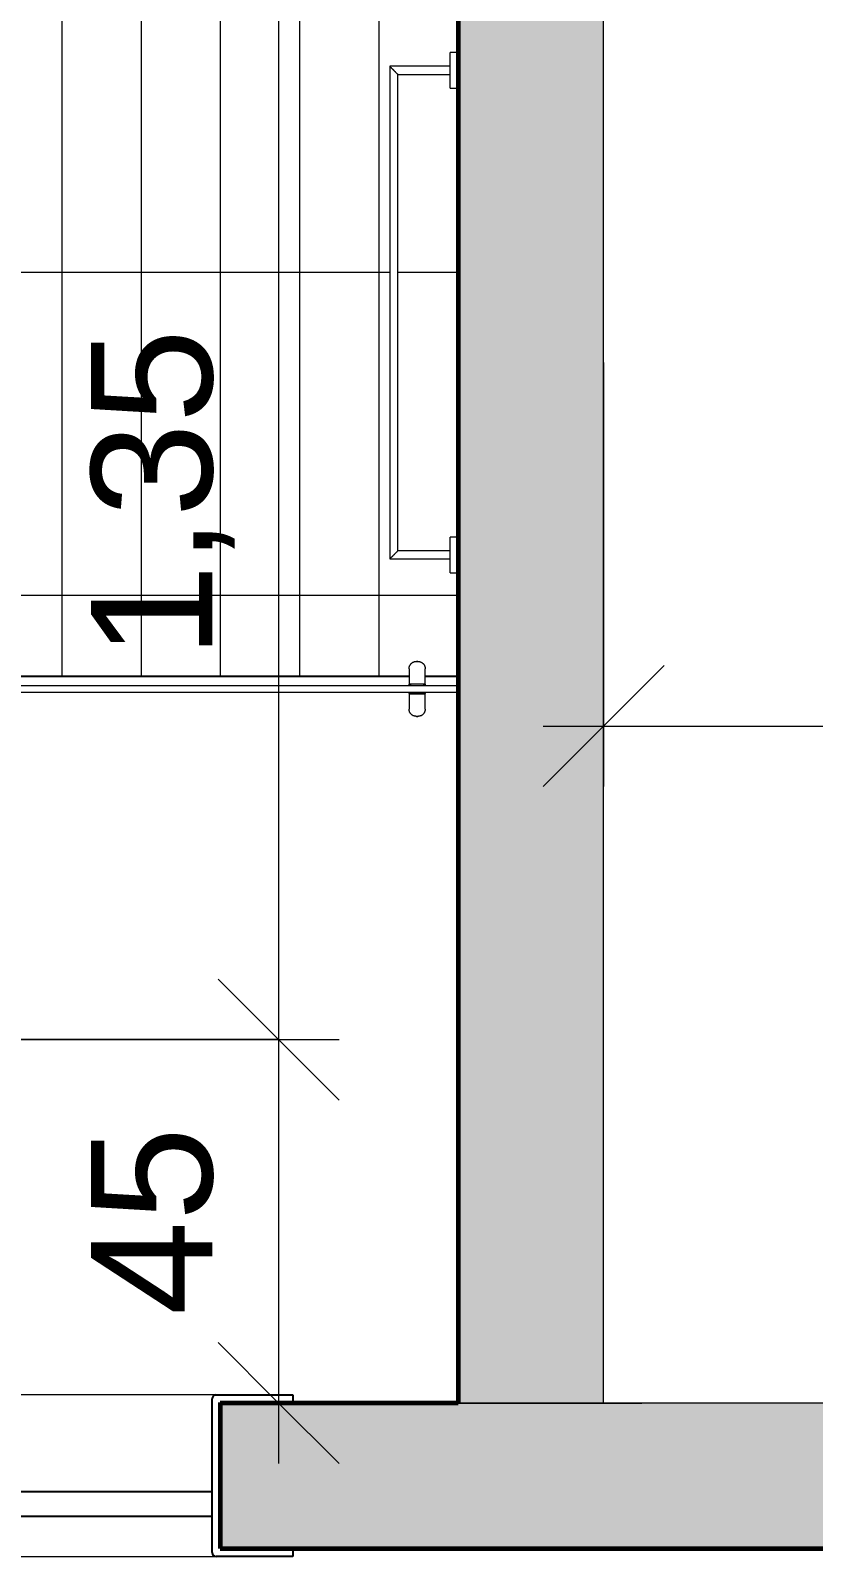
# Model space of a CAD drawing. Header units: millimetres. Extents: x -11245 to 8231, y -22520 to -3800.
# Drawn here: x 3265 to 4235, y -16520 to -14630 of the extents above; entities that cross this region are included whole.
import ezdxf

# ---------------------------------------------------------------- set-up
doc = ezdxf.new("R2010")
doc.units = ezdxf.units.MM
for name, color, linetype, lineweight in [('A-ANNO-DIMS', 211, 'Continuous', 9), ('A-ANNO-DIMS-75', 211, 'Continuous', 9), ('A-FLOR', 192, 'Continuous', 25), ('A-FLOR-PATT', 8, 'Continuous', 25), ('A-GENM', 13, 'Continuous', 9), ('A-GLAZ', 151, 'Continuous', 9), ('A-WALL', 113, 'Continuous', 25), ('A-WALL-PATT', 111, 'Continuous', 25), ('I-FURN', 30, 'Continuous', 9)]:
    doc.layers.add(name, color=color, linetype=linetype, lineweight=lineweight)
doc.styles.add('@Arial Unicode MS', font='ARIALUNI.TTF', dxfattribs={"height": 150})
doc.dimstyles.new('CRT_-__Metros_-_Linha_de_chamada_3_5_mm', dxfattribs={"dimscale": 304.8, "dimtxt": 150.876728, "dimasz": 0.492126, "dimexe": 0.246063, "dimexo": 0.0625, "dimgap": 0.123031, "dimtad": 1, "dimlfac": 0.001, "dimrnd": 0.01, "dimzin": 0, "dimdsep": 46, "dimtxsty": '@Arial Unicode MS', "dimblk1": 'OBLIQUE', "dimblk2": 'OBLIQUE', "dimsah": 1, "dimcen": 0.09, "dimdle": 0.246063, "dimazin": 0, "dimtfac": 1, "dimtdec": 4, "dimtix": 1, "dimtmove": 0, "dimatfit": 3, "dimfxl": 1.476378, "dimfxlon": 1, "dimtvp": 1, "dimtolj": 1, "dimtzin": 0, "dimarcsym": 2})
doc.dimstyles.new('CRT_-__Metros_-_Linha_de_chamada_3_5_mm_1', dxfattribs={"dimscale": 304.8, "dimtxt": 150.876728, "dimasz": 0.492126, "dimexe": 0.246063, "dimexo": 0.0625, "dimgap": 0.123031, "dimtad": 1, "dimdec": 0, "dimlfac": 0.1, "dimdsep": 46, "dimtxsty": '@Arial Unicode MS', "dimblk1": 'OBLIQUE', "dimblk2": 'OBLIQUE', "dimsah": 1, "dimcen": 0.09, "dimdle": 0.246063, "dimazin": 0, "dimtfac": 1, "dimtdec": 4, "dimtix": 1, "dimtmove": 0, "dimatfit": 3, "dimfxl": 1.476378, "dimfxlon": 1, "dimtvp": 1, "dimtolj": 1, "dimtzin": 0, "dimarcsym": 2})

# ---------------------------------------------------------------- blocks, each defined once
blk = doc.blocks.new('CRT_MGN_BNH_Box frontal F1 Tec-Vidro - CRT_MGN_BNH_Box frontal F1 Tec-Vidro-2700670-PONTOS ELÉTRICOS TÉRREO')
at = {"layer": 'A-GENM', "color": 55}
for p, q in [((-664, 36.7), (-664, 17.8)), ((-644, 17.8), (-644, 36.7)), ((-664, 17.8), (-644, 17.8)), ((-664, 5.6), (-664, -13.3)), ((-664, 5.6), (-644, 5.6)), ((-644, -13.3), (-644, 5.6))]:
    blk.add_line(p, q, dxfattribs=at)
at = {"layer": 'A-GENM', "color": 55, "flags": 128}
for points in [[(-664, 36.7), (-664, 37), (-664, 37.4), (-663.9, 37.7), (-663.9, 38.1), (-663.8, 38.4), (-663.7, 38.8), (-663.6, 39.1), (-663.5, 39.5), (-663.4, 39.8), (-663.3, 40.2), (-663.1, 40.5), (-663, 40.8), (-662.8, 41.1), (-662.6, 41.4), (-662.4, 41.7), (-662.2, 42), (-662, 42.3), (-661.8, 42.6), (-661.5, 42.9), (-661.3, 43.1), (-661, 43.4), (-660.7, 43.6), (-660.5, 43.8), (-660.2, 44), (-659.9, 44.2), (-659.6, 44.4), (-659.2, 44.6), (-658.9, 44.8), (-658.6, 44.9), (-658.3, 45), (-657.9, 45.2), (-657.6, 45.3), (-657.2, 45.4), (-656.9, 45.5), (-656.5, 45.5), (-656.2, 45.6), (-655.8, 45.6), (-655.5, 45.6), (-655.1, 45.7), (-655, 45.7)], [(-653, 45.7), (-653, 45.7), (-653, 45.7), (-653, 45.7), (-653, 45.7), (-653, 45.7), (-653, 45.7), (-653.1, 45.7), (-653.1, 45.7), (-653.1, 45.7), (-653.1, 45.7), (-653.1, 45.7), (-653.1, 45.7), (-653.2, 45.7), (-653.2, 45.7), (-653.2, 45.7), (-653.2, 45.7), (-653.2, 45.7), (-653.3, 45.7), (-653.3, 45.7), (-653.3, 45.7), (-653.4, 45.7), (-653.4, 45.7), (-653.4, 45.7), (-653.5, 45.7), (-653.5, 45.7), (-653.5, 45.7), (-653.6, 45.7), (-653.6, 45.7), (-653.6, 45.7), (-653.7, 45.7), (-653.7, 45.7), (-653.8, 45.7), (-653.8, 45.7), (-653.8, 45.7), (-653.9, 45.7), (-653.9, 45.7), (-653.9, 45.7), (-654, 45.7), (-654, 45.7), (-654.1, 45.7), (-654.1, 45.7), (-654.1, 45.7), (-654.2, 45.7), (-654.2, 45.7), (-654.3, 45.7), (-654.3, 45.7), (-654.3, 45.7), (-654.4, 45.7), (-654.4, 45.7), (-654.5, 45.7), (-654.5, 45.7), (-654.5, 45.7), (-654.6, 45.7), (-654.6, 45.7), (-654.6, 45.7), (-654.7, 45.7), (-654.7, 45.7), (-654.7, 45.7), (-654.7, 45.7), (-654.8, 45.7), (-654.8, 45.7), (-654.8, 45.7), (-654.8, 45.7), (-654.9, 45.7), (-654.9, 45.7), (-654.9, 45.7), (-654.9, 45.7), (-654.9, 45.7), (-654.9, 45.7), (-655, 45.7), (-655, 45.7), (-655, 45.7), (-655, 45.7), (-655, 45.7), (-655, 45.7), (-655, 45.7)], [(-655, 45.7), (-655, 45.7), (-655, 45.7), (-655, 45.7), (-655, 45.7), (-655, 45.7), (-655, 45.7), (-654.9, 45.7), (-654.9, 45.7), (-654.9, 45.7), (-654.9, 45.7), (-654.9, 45.7), (-654.9, 45.7), (-654.8, 45.7), (-654.8, 45.7), (-654.8, 45.7), (-654.8, 45.7), (-654.8, 45.7), (-654.7, 45.7), (-654.7, 45.7), (-654.7, 45.7), (-654.6, 45.7), (-654.6, 45.7), (-654.6, 45.7), (-654.5, 45.7), (-654.5, 45.7), (-654.5, 45.7), (-654.4, 45.7), (-654.4, 45.7), (-654.4, 45.7), (-654.3, 45.7), (-654.3, 45.7), (-654.2, 45.7), (-654.2, 45.7), (-654.2, 45.7), (-654.1, 45.7), (-654.1, 45.7), (-654.1, 45.7), (-654, 45.7), (-654, 45.7), (-653.9, 45.7), (-653.9, 45.7), (-653.9, 45.7), (-653.8, 45.7), (-653.8, 45.7), (-653.7, 45.7), (-653.7, 45.7), (-653.7, 45.7), (-653.6, 45.7), (-653.6, 45.7), (-653.5, 45.7), (-653.5, 45.7), (-653.5, 45.7), (-653.4, 45.7), (-653.4, 45.7), (-653.4, 45.7), (-653.3, 45.7), (-653.3, 45.7), (-653.3, 45.7), (-653.3, 45.7), (-653.2, 45.7), (-653.2, 45.7), (-653.2, 45.7), (-653.2, 45.7), (-653.1, 45.7), (-653.1, 45.7), (-653.1, 45.7), (-653.1, 45.7), (-653.1, 45.7), (-653.1, 45.7), (-653, 45.7), (-653, 45.7), (-653, 45.7), (-653, 45.7), (-653, 45.7), (-653, 45.7), (-653, 45.7)], [(-653, 45.7), (-652.6, 45.7), (-652.3, 45.6), (-651.9, 45.6), (-651.6, 45.5), (-651.2, 45.5), (-650.9, 45.4), (-650.5, 45.3), (-650.2, 45.2), (-649.8, 45.1), (-649.5, 44.9), (-649.2, 44.8), (-648.8, 44.6), (-648.5, 44.5), (-648.2, 44.3), (-647.9, 44.1), (-647.6, 43.9), (-647.3, 43.7), (-647.1, 43.4), (-646.8, 43.2), (-646.5, 42.9), (-646.3, 42.7), (-646.1, 42.4), (-645.8, 42.1), (-645.6, 41.8), (-645.4, 41.5), (-645.2, 41.2), (-645.1, 40.9), (-644.9, 40.6), (-644.7, 40.3), (-644.6, 39.9), (-644.5, 39.6), (-644.4, 39.2), (-644.3, 38.9), (-644.2, 38.5), (-644.1, 38.2), (-644.1, 37.8), (-644, 37.5), (-644, 37.1), (-644, 36.8), (-644, 36.7)], [(-663, 15.7), (-663, 15.7), (-663.1, 15.7), (-663.1, 15.7), (-663.2, 15.7), (-663.2, 15.7), (-663.2, 15.7), (-663.3, 15.7), (-663.3, 15.7), (-663.4, 15.7), (-663.4, 15.8), (-663.4, 15.8), (-663.5, 15.8), (-663.5, 15.8), (-663.5, 15.8), (-663.6, 15.9), (-663.6, 15.9), (-663.6, 15.9), (-663.7, 15.9), (-663.7, 16), (-663.7, 16), (-663.8, 16), (-663.8, 16.1), (-663.8, 16.1), (-663.8, 16.1), (-663.9, 16.2), (-663.9, 16.2), (-663.9, 16.3), (-663.9, 16.3), (-663.9, 16.3), (-663.9, 16.4), (-664, 16.4), (-664, 16.4), (-664, 16.5), (-664, 16.5), (-664, 16.6), (-664, 16.6), (-664, 16.7), (-664, 16.7), (-664, 16.7), (-664, 16.8), (-664, 16.8), (-664, 16.9), (-664, 16.9), (-664, 16.9), (-664, 17), (-664, 17), (-663.9, 17.1), (-663.9, 17.1), (-663.9, 17.1), (-663.9, 17.2), (-663.9, 17.2), (-663.8, 17.3), (-663.8, 17.3), (-663.8, 17.3), (-663.8, 17.4), (-663.7, 17.4), (-663.7, 17.4), (-663.7, 17.5), (-663.7, 17.5), (-663.6, 17.5), (-663.6, 17.5), (-663.6, 17.6), (-663.5, 17.6), (-663.5, 17.6), (-663.5, 17.6), (-663.4, 17.6), (-663.4, 17.7), (-663.3, 17.7), (-663.3, 17.7), (-663.3, 17.7), (-663.2, 17.7), (-663.2, 17.7), (-663.1, 17.7), (-663.1, 17.7), (-663.1, 17.8), (-663, 17.8), (-663, 17.8), (-663, 17.8)], [(-663, 5.6), (-663, 5.6), (-663, 5.6), (-663.1, 5.6), (-663.1, 5.6), (-663.2, 5.6), (-663.2, 5.6), (-663.2, 5.6), (-663.3, 5.6), (-663.3, 5.6), (-663.4, 5.6), (-663.4, 5.7), (-663.4, 5.7), (-663.5, 5.7), (-663.5, 5.7), (-663.5, 5.7), (-663.6, 5.8), (-663.6, 5.8), (-663.6, 5.8), (-663.7, 5.8), (-663.7, 5.9), (-663.7, 5.9), (-663.8, 5.9), (-663.8, 6), (-663.8, 6), (-663.8, 6), (-663.9, 6.1), (-663.9, 6.1), (-663.9, 6.2), (-663.9, 6.2), (-663.9, 6.2), (-663.9, 6.3), (-664, 6.3), (-664, 6.3), (-664, 6.4), (-664, 6.4), (-664, 6.5), (-664, 6.5), (-664, 6.6), (-664, 6.6), (-664, 6.6), (-664, 6.7), (-664, 6.7), (-664, 6.8), (-664, 6.8), (-664, 6.8), (-664, 6.9), (-664, 6.9), (-663.9, 7), (-663.9, 7), (-663.9, 7), (-663.9, 7.1), (-663.9, 7.1), (-663.8, 7.2), (-663.8, 7.2), (-663.8, 7.2), (-663.8, 7.3), (-663.7, 7.3), (-663.7, 7.3), (-663.7, 7.4), (-663.7, 7.4), (-663.6, 7.4), (-663.6, 7.4), (-663.6, 7.5), (-663.5, 7.5), (-663.5, 7.5), (-663.5, 7.5), (-663.4, 7.5), (-663.4, 7.6), (-663.3, 7.6), (-663.3, 7.6), (-663.3, 7.6), (-663.2, 7.6), (-663.2, 7.6), (-663.1, 7.6), (-663.1, 7.6), (-663.1, 7.7), (-663, 7.7), (-663, 7.7)], [(-645, 17.8), (-645.1, 17.8), (-645.1, 17.8), (-645.1, 17.8), (-645.2, 17.8), (-645.2, 17.8), (-645.3, 17.8), (-645.4, 17.8), (-645.5, 17.8), (-645.6, 17.8), (-645.8, 17.8), (-645.9, 17.8), (-646.1, 17.8), (-646.2, 17.8), (-646.4, 17.8), (-646.6, 17.8), (-646.8, 17.8), (-647, 17.8), (-647.3, 17.8), (-647.5, 17.8), (-647.8, 17.8), (-648, 17.8), (-648.3, 17.8), (-648.6, 17.8), (-648.9, 17.8), (-649.2, 17.8), (-649.5, 17.8), (-649.8, 17.8), (-650.1, 17.8), (-650.4, 17.8), (-650.8, 17.8), (-651.1, 17.8), (-651.4, 17.8), (-651.8, 17.8), (-652.1, 17.8), (-652.5, 17.8), (-652.8, 17.8), (-653.2, 17.8), (-653.5, 17.8), (-653.9, 17.8), (-654.3, 17.8), (-654.6, 17.8), (-655, 17.8), (-655.3, 17.8), (-655.7, 17.8), (-656, 17.8), (-656.4, 17.8), (-656.7, 17.8), (-657.1, 17.8), (-657.4, 17.8), (-657.7, 17.8), (-658, 17.8), (-658.4, 17.8), (-658.7, 17.8), (-659, 17.8), (-659.3, 17.8), (-659.6, 17.8), (-659.8, 17.8), (-660.1, 17.8), (-660.4, 17.8), (-660.6, 17.8), (-660.8, 17.8), (-661.1, 17.8), (-661.3, 17.8), (-661.5, 17.8), (-661.7, 17.8), (-661.8, 17.8), (-662, 17.8), (-662.2, 17.8), (-662.3, 17.8), (-662.4, 17.8), (-662.5, 17.8), (-662.6, 17.8), (-662.7, 17.8), (-662.8, 17.8), (-662.9, 17.8), (-662.9, 17.8), (-662.9, 17.8), (-662.9, 17.8), (-663, 17.8)], [(-663, 17.8), (-662.9, 17.8), (-662.9, 17.8), (-662.9, 17.8), (-662.8, 17.8), (-662.8, 17.8), (-662.7, 17.8), (-662.6, 17.8), (-662.5, 17.8), (-662.4, 17.8), (-662.2, 17.8), (-662.1, 17.8), (-661.9, 17.8), (-661.8, 17.8), (-661.6, 17.8), (-661.4, 17.8)], [(-663, 5.6), (-662.9, 5.6), (-662.9, 5.6), (-662.9, 5.6), (-662.8, 5.6), (-662.8, 5.6), (-662.7, 5.6), (-662.6, 5.6), (-662.5, 5.6), (-662.4, 5.6), (-662.2, 5.6), (-662.1, 5.6), (-661.9, 5.6), (-661.8, 5.6), (-661.6, 5.6), (-661.4, 5.6), (-661.2, 5.6), (-661, 5.6), (-660.7, 5.6), (-660.5, 5.6), (-660.2, 5.6), (-660, 5.6), (-659.7, 5.6), (-659.4, 5.6), (-659.1, 5.6), (-658.8, 5.6), (-658.5, 5.6), (-658.2, 5.6), (-657.9, 5.6), (-657.6, 5.6), (-657.2, 5.6), (-656.9, 5.6), (-656.6, 5.6), (-656.2, 5.6), (-655.9, 5.6), (-655.5, 5.6), (-655.2, 5.6), (-654.8, 5.6), (-654.5, 5.6), (-654.1, 5.6), (-653.7, 5.6), (-653.4, 5.6), (-653, 5.6), (-652.7, 5.6), (-652.3, 5.6), (-652, 5.6), (-651.6, 5.6), (-651.3, 5.6), (-650.9, 5.6), (-650.6, 5.6), (-650.3, 5.6), (-650, 5.6), (-649.6, 5.6), (-649.3, 5.6), (-649, 5.6), (-648.7, 5.6), (-648.4, 5.6), (-648.2, 5.6), (-647.9, 5.6), (-647.6, 5.6), (-647.4, 5.6), (-647.2, 5.6), (-646.9, 5.6), (-646.7, 5.6), (-646.5, 5.6), (-646.3, 5.6), (-646.2, 5.6), (-646, 5.6), (-645.8, 5.6), (-645.7, 5.6), (-645.6, 5.6), (-645.5, 5.6), (-645.4, 5.6), (-645.3, 5.6), (-645.2, 5.6), (-645.1, 5.6), (-645.1, 5.6), (-645.1, 5.6), (-645.1, 5.6), (-645, 5.6)], [(-661.5, 5.6), (-661.7, 5.6), (-661.8, 5.6), (-662, 5.6), (-662.2, 5.6), (-662.3, 5.6), (-662.4, 5.6), (-662.5, 5.6), (-662.6, 5.6), (-662.7, 5.6), (-662.8, 5.6), (-662.9, 5.6), (-662.9, 5.6), (-662.9, 5.6), (-662.9, 5.6), (-663, 5.6)], [(-645, 5.6), (-645.1, 5.6), (-645.1, 5.6), (-645.1, 5.6), (-645.2, 5.6), (-645.2, 5.6), (-645.3, 5.6), (-645.4, 5.6), (-645.5, 5.6), (-645.6, 5.6), (-645.8, 5.6), (-645.9, 5.6), (-646.1, 5.6), (-646.2, 5.6), (-646.4, 5.6), (-646.6, 5.6)], [(-646.5, 17.8), (-646.3, 17.8), (-646.2, 17.8), (-646, 17.8), (-645.8, 17.8), (-645.7, 17.8), (-645.6, 17.8), (-645.5, 17.8), (-645.4, 17.8), (-645.3, 17.8), (-645.2, 17.8), (-645.1, 17.8), (-645.1, 17.8), (-645.1, 17.8), (-645.1, 17.8), (-645, 17.8)], [(-645, 17.8), (-645, 17.8), (-645, 17.8), (-644.9, 17.7), (-644.9, 17.7), (-644.8, 17.7), (-644.8, 17.7), (-644.8, 17.7), (-644.7, 17.7), (-644.7, 17.7), (-644.6, 17.7), (-644.6, 17.7), (-644.6, 17.6), (-644.5, 17.6), (-644.5, 17.6), (-644.5, 17.6), (-644.4, 17.5), (-644.4, 17.5), (-644.4, 17.5), (-644.3, 17.5), (-644.3, 17.4), (-644.3, 17.4), (-644.2, 17.4), (-644.2, 17.3), (-644.2, 17.3), (-644.2, 17.3), (-644.1, 17.2), (-644.1, 17.2), (-644.1, 17.2), (-644.1, 17.1), (-644.1, 17.1), (-644.1, 17), (-644, 17), (-644, 17), (-644, 16.9), (-644, 16.9), (-644, 16.8), (-644, 16.8), (-644, 16.8), (-644, 16.7), (-644, 16.7), (-644, 16.6), (-644, 16.6), (-644, 16.6), (-644, 16.5), (-644, 16.5), (-644, 16.4), (-644, 16.4), (-644.1, 16.3), (-644.1, 16.3), (-644.1, 16.3), (-644.1, 16.2), (-644.1, 16.2), (-644.2, 16.2), (-644.2, 16.1), (-644.2, 16.1), (-644.2, 16.1), (-644.3, 16), (-644.3, 16), (-644.3, 16), (-644.3, 15.9), (-644.4, 15.9), (-644.4, 15.9), (-644.4, 15.9), (-644.5, 15.8), (-644.5, 15.8), (-644.5, 15.8), (-644.6, 15.8), (-644.6, 15.8), (-644.7, 15.7), (-644.7, 15.7), (-644.7, 15.7), (-644.8, 15.7), (-644.8, 15.7), (-644.9, 15.7), (-644.9, 15.7), (-644.9, 15.7), (-645, 15.7), (-645, 15.7)], [(-645, 7.7), (-645, 7.7), (-644.9, 7.7), (-644.9, 7.6), (-644.8, 7.6), (-644.8, 7.6), (-644.8, 7.6), (-644.7, 7.6), (-644.7, 7.6), (-644.6, 7.6), (-644.6, 7.6), (-644.6, 7.5), (-644.5, 7.5), (-644.5, 7.5), (-644.5, 7.5), (-644.4, 7.5), (-644.4, 7.4), (-644.4, 7.4), (-644.3, 7.4), (-644.3, 7.3), (-644.3, 7.3), (-644.2, 7.3), (-644.2, 7.2), (-644.2, 7.2), (-644.2, 7.2), (-644.1, 7.1), (-644.1, 7.1), (-644.1, 7.1), (-644.1, 7), (-644.1, 7), (-644.1, 6.9), (-644, 6.9), (-644, 6.9), (-644, 6.8), (-644, 6.8), (-644, 6.7), (-644, 6.7), (-644, 6.7), (-644, 6.6), (-644, 6.6), (-644, 6.5), (-644, 6.5), (-644, 6.5), (-644, 6.4), (-644, 6.4), (-644, 6.3), (-644, 6.3), (-644.1, 6.2), (-644.1, 6.2), (-644.1, 6.2), (-644.1, 6.1), (-644.1, 6.1), (-644.2, 6.1), (-644.2, 6), (-644.2, 6), (-644.2, 6), (-644.3, 5.9), (-644.3, 5.9), (-644.3, 5.9), (-644.3, 5.8), (-644.4, 5.8), (-644.4, 5.8), (-644.4, 5.8), (-644.5, 5.7), (-644.5, 5.7), (-644.5, 5.7), (-644.6, 5.7), (-644.6, 5.7), (-644.7, 5.6), (-644.7, 5.6), (-644.7, 5.6), (-644.8, 5.6), (-644.8, 5.6), (-644.9, 5.6), (-644.9, 5.6), (-644.9, 5.6), (-645, 5.6), (-645, 5.6), (-645, 5.6)], [(-655, -22.3), (-655.4, -22.3), (-655.7, -22.3), (-656.1, -22.3), (-656.4, -22.2), (-656.8, -22.2), (-657.1, -22.1), (-657.5, -22), (-657.8, -21.9), (-658.2, -21.8), (-658.5, -21.6), (-658.8, -21.5), (-659.2, -21.3), (-659.5, -21.2), (-659.8, -21), (-660.1, -20.8), (-660.4, -20.6), (-660.7, -20.3), (-660.9, -20.1), (-661.2, -19.9), (-661.5, -19.6), (-661.7, -19.3), (-661.9, -19.1), (-662.2, -18.8), (-662.4, -18.5), (-662.6, -18.2), (-662.8, -17.9), (-662.9, -17.6), (-663.1, -17.3), (-663.3, -16.9), (-663.4, -16.6), (-663.5, -16.3), (-663.6, -15.9), (-663.7, -15.6), (-663.8, -15.2), (-663.9, -14.9), (-663.9, -14.5), (-664, -14.2), (-664, -13.8), (-664, -13.4), (-664, -13.3)], [(-644, -13.3), (-644, -13.7), (-644, -14.1), (-644.1, -14.4), (-644.1, -14.8), (-644.2, -15.1), (-644.3, -15.5), (-644.4, -15.8), (-644.5, -16.2), (-644.6, -16.5), (-644.7, -16.8), (-644.9, -17.2), (-645, -17.5), (-645.2, -17.8), (-645.4, -18.1), (-645.6, -18.4), (-645.8, -18.7), (-646, -19), (-646.2, -19.3), (-646.5, -19.5), (-646.7, -19.8), (-647, -20), (-647.3, -20.3), (-647.5, -20.5), (-647.8, -20.7), (-648.1, -20.9), (-648.4, -21.1), (-648.8, -21.3), (-649.1, -21.4), (-649.4, -21.6), (-649.7, -21.7), (-650.1, -21.9), (-650.4, -22), (-650.8, -22.1), (-651.1, -22.1), (-651.5, -22.2), (-651.8, -22.3), (-652.2, -22.3), (-652.5, -22.3), (-652.9, -22.3), (-653, -22.3)], [(-655, -22.3), (-655, -22.3), (-655, -22.3), (-655, -22.3), (-655, -22.3), (-655, -22.3), (-655, -22.3), (-654.9, -22.3), (-654.9, -22.3), (-654.9, -22.3), (-654.9, -22.3), (-654.9, -22.3), (-654.9, -22.3), (-654.8, -22.3), (-654.8, -22.3), (-654.8, -22.3), (-654.8, -22.3), (-654.8, -22.3), (-654.7, -22.3), (-654.7, -22.3), (-654.7, -22.3), (-654.6, -22.3), (-654.6, -22.3), (-654.6, -22.3), (-654.5, -22.3), (-654.5, -22.3), (-654.5, -22.3), (-654.4, -22.3), (-654.4, -22.3), (-654.4, -22.3), (-654.3, -22.3), (-654.3, -22.3), (-654.2, -22.3), (-654.2, -22.3), (-654.2, -22.3), (-654.1, -22.3), (-654.1, -22.3), (-654.1, -22.3), (-654, -22.3), (-654, -22.3), (-653.9, -22.3), (-653.9, -22.3), (-653.9, -22.3), (-653.8, -22.3), (-653.8, -22.3), (-653.7, -22.3), (-653.7, -22.3), (-653.7, -22.3), (-653.6, -22.3), (-653.6, -22.3), (-653.5, -22.3), (-653.5, -22.3), (-653.5, -22.3), (-653.4, -22.3), (-653.4, -22.3), (-653.4, -22.3), (-653.3, -22.3), (-653.3, -22.3), (-653.3, -22.3), (-653.3, -22.3), (-653.2, -22.3), (-653.2, -22.3), (-653.2, -22.3), (-653.2, -22.3), (-653.1, -22.3), (-653.1, -22.3), (-653.1, -22.3), (-653.1, -22.3), (-653.1, -22.3), (-653.1, -22.3), (-653, -22.3), (-653, -22.3), (-653, -22.3), (-653, -22.3), (-653, -22.3), (-653, -22.3), (-653, -22.3)], [(-653, -22.3), (-653, -22.3), (-653, -22.3), (-653, -22.3), (-653, -22.3), (-653, -22.3), (-653, -22.3), (-653.1, -22.3), (-653.1, -22.3), (-653.1, -22.3), (-653.1, -22.3), (-653.1, -22.3), (-653.1, -22.3), (-653.2, -22.3), (-653.2, -22.3), (-653.2, -22.3), (-653.2, -22.3), (-653.2, -22.3), (-653.3, -22.3), (-653.3, -22.3), (-653.3, -22.3), (-653.4, -22.3), (-653.4, -22.3), (-653.4, -22.3), (-653.5, -22.3), (-653.5, -22.3), (-653.5, -22.3), (-653.6, -22.3), (-653.6, -22.3), (-653.6, -22.3), (-653.7, -22.3), (-653.7, -22.3), (-653.8, -22.3), (-653.8, -22.3), (-653.8, -22.3), (-653.9, -22.3), (-653.9, -22.3), (-653.9, -22.3), (-654, -22.3), (-654, -22.3), (-654.1, -22.3), (-654.1, -22.3), (-654.1, -22.3), (-654.2, -22.3), (-654.2, -22.3), (-654.3, -22.3), (-654.3, -22.3), (-654.3, -22.3), (-654.4, -22.3), (-654.4, -22.3), (-654.5, -22.3), (-654.5, -22.3), (-654.5, -22.3), (-654.6, -22.3), (-654.6, -22.3), (-654.6, -22.3), (-654.7, -22.3), (-654.7, -22.3), (-654.7, -22.3), (-654.7, -22.3), (-654.8, -22.3), (-654.8, -22.3), (-654.8, -22.3), (-654.8, -22.3), (-654.9, -22.3), (-654.9, -22.3), (-654.9, -22.3), (-654.9, -22.3), (-654.9, -22.3), (-654.9, -22.3), (-655, -22.3), (-655, -22.3), (-655, -22.3), (-655, -22.3), (-655, -22.3), (-655, -22.3), (-655, -22.3)]]:
    blk.add_lwpolyline(points, dxfattribs=at)
blk = doc.blocks.new('CRT-POR-Folha-Madeira-Face Based vidro - CRT-POR-Folha-Madeira-Face Based vidro-4438600-PONTOS ELÉTRICOS TÉRREO')
at = {"layer": 'A-GENM'}
for p, q in [((3794.4, -15441.5), (3039.4, -15441.5)), ((3039.4, -15441.5), (3039.4, -15449.5)), ((3039.4, -15449.5), (3794.4, -15449.5)), ((3794.4, -15449.5), (3794.4, -15441.5))]:
    blk.add_line(p, q, dxfattribs=at)
blk = doc.blocks.new('Janela basculante e folha fixa - 80 x 160 cm-4197855-PONTOS ELÉTRICOS TÉRREO')
at = {"layer": 'A-GLAZ', "lineweight": 25}
for p, q in [((-508.2, 100), (-413.2, 100)), ((-508.2, 90), (-508.2, 100)), ((-408.2, 95), (-408.2, -95)), ((391.8, -95), (391.8, 95)), ((396.8, 100), (491.8, 100)), ((491.8, 100), (491.8, 90)), ((391.8, 50), (-408.2, 50)), ((-408.2, 50), (-408.2, 20)), ((391.8, 20), (391.8, 50)), ((-408.2, 20), (391.8, 20)), ((-508.2, -100), (-508.2, -90)), ((491.8, -90), (491.8, -100)), ((-413.2, -100), (-508.2, -100)), ((491.8, -100), (396.8, -100))]:
    blk.add_line(p, q, dxfattribs=at)
at = {"layer": 'A-GLAZ'}
for p, q in [((396.8, 100), (-413.2, 100)), ((-418.2, 90), (-418.2, -90)), ((401.8, -90), (401.8, 90)), ((-413.2, -100), (396.8, -100))]:
    blk.add_line(p, q, dxfattribs=at)
at = {"layer": 'A-GLAZ', "lineweight": 25}
for centre, start, end in [((-413.2, 95), 0, 90), ((396.8, 95), 90, 180), ((-413.2, -95), 270, 0), ((396.8, -95), 180, 270)]:
    blk.add_arc(centre, 5, start, end, dxfattribs=at)
at = {"layer": 'A-GLAZ'}
for points, knots in [([(-408.2, 95), (-408.2, 95.4), (-408.3, 96.1), (-408.6, 96.9), (-408.8, 97.5), (-409.1, 98), (-409.4, 98.3), (-409.7, 98.6), (-410.1, 98.9), (-410.4, 99.2), (-410.8, 99.4), (-411.3, 99.6), (-412.1, 99.9), (-412.7, 100), (-413.2, 100)], [-1, -1, -1, -1, -0.833333, -0.75, -0.666667, -0.583333, -0.541667, -0.5, -0.416667, -0.375, -0.333333, -0.25, -0.166667, 0, 0, 0, 0]), ([(391.8, 95), (391.8, 95.4), (391.9, 96.1), (392.2, 96.9), (392.5, 97.5), (392.8, 98), (393, 98.3), (393.3, 98.6), (393.7, 98.9), (394, 99.2), (394.4, 99.4), (394.9, 99.6), (395.7, 99.9), (396.4, 100), (396.8, 100)], [-1, -1, -1, -1, -0.833333, -0.75, -0.666667, -0.583333, -0.541667, -0.5, -0.416667, -0.375, -0.333333, -0.25, -0.166667, 0, 0, 0, 0]), ([(-413.2, -100), (-412.7, -100), (-412.1, -99.9), (-411.3, -99.6), (-410.8, -99.4), (-410.4, -99.2), (-410.1, -98.9), (-409.7, -98.6), (-409.4, -98.3), (-409.1, -98), (-408.8, -97.5), (-408.6, -96.9), (-408.3, -96.1), (-408.2, -95.4), (-408.2, -95)], [-1, -1, -1, -1, -0.833333, -0.75, -0.666667, -0.625, -0.583333, -0.5, -0.458333, -0.416667, -0.333333, -0.25, -0.166667, 0, 0, 0, 0]), ([(396.8, -100), (396.4, -100), (395.7, -99.9), (394.9, -99.6), (394.4, -99.4), (394, -99.2), (393.7, -98.9), (393.3, -98.6), (393, -98.3), (392.8, -98), (392.5, -97.5), (392.2, -96.9), (391.9, -96.1), (391.8, -95.4), (391.8, -95)], [-1, -1, -1, -1, -0.833333, -0.75, -0.666667, -0.625, -0.583333, -0.5, -0.458333, -0.416667, -0.333333, -0.25, -0.166667, 0, 0, 0, 0])]:
    blk.add_open_spline(points, degree=3, knots=knots, dxfattribs=at)
blk = doc.blocks.new('CLOSET 01 - CLOSET 01-4622994-PONTOS ELÉTRICOS TÉRREO')
at = {"layer": 'I-FURN', "color": 254}
for p, q in [((1500, 600), (1500, 0)), ((1500, 0), (-1500, 0))]:
    blk.add_line(p, q, dxfattribs=at)
blk = doc.blocks.new('CABIDEIRO 60CM - CABIDEIRO 60CM-4682471-PONTOS ELÉTRICOS TÉRREO')
at = {"layer": 'I-FURN', "color": 254}
for p, q in [((-22, 0), (-22, -10)), ((22, -10), (-22, -10)), ((-5, -10), (-5, -85)), ((5, -75), (5, -10)), ((22, -10), (22, 0)), ((578, 0), (578, -10)), ((622, -10), (578, -10)), ((595, -10), (595, -75)), ((605, -85), (605, -10)), ((622, -10), (622, 0)), ((595, -75), (5, -75)), ((-5, -85), (605, -85))]:
    blk.add_line(p, q, dxfattribs=at)
for points in [[(-5, -85), (-5, -85), (-4.9, -84.9), (-4.6, -84.6), (-4.3, -84.3), (-4, -84), (-3.8, -83.8), (-3.5, -83.5), (-3.1, -83.1), (-2.6, -82.6), (-2.2, -82.2), (-1.9, -81.9), (-1.6, -81.6), (-1.3, -81.3), (-1, -81), (-0.7, -80.7), (-0.3, -80.3), (0, -80), (0.3, -79.7), (0.7, -79.3), (1, -79), (1.3, -78.7), (1.6, -78.4), (1.9, -78.1), (2.2, -77.8), (2.5, -77.5), (2.8, -77.2), (3.1, -76.9), (3.5, -76.5), (3.8, -76.2), (4, -76), (4.3, -75.7), (4.6, -75.4), (4.9, -75.1), (5, -75), (5, -75)], [(605, -85), (605, -85), (604.9, -84.9), (604.6, -84.6), (604.3, -84.3), (604, -84), (603.8, -83.8), (603.5, -83.5), (603.1, -83.1), (602.6, -82.6), (602.2, -82.2), (601.9, -81.9), (601.6, -81.6), (601.3, -81.3), (601, -81), (600.7, -80.7), (600.3, -80.3), (600, -80), (599.7, -79.7), (599.3, -79.3), (599, -79), (598.7, -78.7), (598.4, -78.4), (598.1, -78.1), (597.8, -77.8), (597.5, -77.5), (597.2, -77.2), (596.9, -76.9), (596.5, -76.5), (596.2, -76.2), (596, -76), (595.7, -75.7), (595.4, -75.4), (595.1, -75.1), (595, -75), (595, -75)]]:
    blk.add_open_spline(points, degree=3, knots=[0, 0, 0, 0, 0.083333, 0.125, 0.166667, 0.208333, 0.229167, 0.25, 0.291667, 0.333333, 0.354167, 0.375, 0.395833, 0.416667, 0.4375, 0.458333, 0.479167, 0.5, 0.520833, 0.541667, 0.5625, 0.583333, 0.604167, 0.625, 0.645833, 0.666667, 0.6875, 0.708333, 0.75, 0.770833, 0.791667, 0.833333, 0.875, 0.916667, 1, 1, 1, 1], dxfattribs=at)
blk = doc.blocks.new('DIMBLOCK1-PONTOS ELÉTRICOS TÉRREO')
at = {"layer": 'A-ANNO-DIMS-75'}
for p, q in [((3975.4, -15041.5), (3975.4, -15566.5)), ((3975.4, -15491.5), (3975.4, -15041.5)), ((5075.4, -15726.6), (5075.4, -15416.5)), ((3900.4, -15491.5), (5075.4, -15491.5)), ((5075.4, -15491.5), (5075.4, -15726.6))]:
    blk.add_line(p, q, dxfattribs=at)
at = {"layer": 'A-ANNO-DIMS-75', "lineweight": 18}
for p, q in [((3975.4, -15491.5), (4050.4, -15416.5)), ((5075.4, -15491.5), (5150.4, -15416.5)), ((3975.4, -15491.5), (3900.4, -15566.5)), ((5075.4, -15491.5), (5000.4, -15566.5))]:
    blk.add_line(p, q, dxfattribs=at)
at = {"layer": 'A-ANNO-DIMS-75', "color": 0, "insert": (4322.5, -15259.3), "char_height": 150, "width": 487.012, "attachment_point": 1, "line_spacing_factor": 1.117605, "style": '@Arial Unicode MS'}
blk.add_mtext('1,10', dxfattribs=at)
blk = doc.blocks.new('_Oblique')
at = {"color": 0, "linetype": 'ByBlock', "lineweight": -2}
blk.add_line((-0.5, -0.5), (0.5, 0.5), dxfattribs=at)
blk = doc.blocks.new('DIMBLOCK30-PONTOS ELÉTRICOS TÉRREO')
at = {"layer": 'A-ANNO-DIMS-75', "lineweight": 18}
for p, q in [((3572.7, -14529.7), (3497.7, -14454.7)), ((3572.7, -14529.7), (3647.7, -14604.7)), ((3572.7, -15879.7), (3497.7, -15804.7)), ((3572.7, -15879.7), (3647.7, -15954.7))]:
    blk.add_line(p, q, dxfattribs=at)
at = {"layer": 'A-ANNO-DIMS-75'}
for p, q in [((3122.7, -14529.7), (3647.7, -14529.7)), ((3572.7, -14529.7), (3122.7, -14529.7)), ((3572.7, -14529.7), (3572.7, -15879.7)), ((3122.7, -15879.7), (3647.7, -15879.7)), ((3572.7, -15879.7), (3122.7, -15879.7))]:
    blk.add_line(p, q, dxfattribs=at)
at = {"layer": 'A-ANNO-DIMS-75', "color": 0, "insert": (3340.5, -15407.6), "char_height": 150, "width": 487.012, "attachment_point": 1, "rotation": 90, "line_spacing_factor": 1.117605, "style": '@Arial Unicode MS'}
blk.add_mtext('1,35', dxfattribs=at)
blk = doc.blocks.new('DIMBLOCK31-PONTOS ELÉTRICOS TÉRREO')
at = {"layer": 'A-ANNO-DIMS-75', "lineweight": 18}
for p, q in [((3572.7, -15879.7), (3497.7, -15804.7)), ((3572.7, -15879.7), (3647.7, -15954.7)), ((3572.7, -16329.7), (3497.7, -16254.7)), ((3572.7, -16329.7), (3647.7, -16404.7))]:
    blk.add_line(p, q, dxfattribs=at)
at = {"layer": 'A-ANNO-DIMS-75'}
for p, q in [((3122.7, -15879.7), (3647.7, -15879.7)), ((3572.7, -15879.7), (3122.7, -15879.7)), ((3572.7, -15879.7), (3572.7, -16404.7)), ((4022.7, -16329.7), (3497.7, -16329.7)), ((3572.7, -16329.7), (4022.7, -16329.7))]:
    blk.add_line(p, q, dxfattribs=at)
at = {"layer": 'A-ANNO-DIMS-75', "color": 0, "insert": (3340.5, -16220.8), "char_height": 150, "width": 278.81, "attachment_point": 1, "rotation": 90, "line_spacing_factor": 1.117605, "style": '@Arial Unicode MS'}
blk.add_mtext('45', dxfattribs=at)

msp = doc.modelspace()

# ---------------------------------------------------------------- hatches: boundary and pattern name
at = {"layer": 'A-FLOR-PATT', "lineweight": 9}
h = msp.add_hatch(dxfattribs=at)
h.set_pattern_fill('FP_9', color=9, style=0, pattern_type=2)
h.set_pattern_definition([(0, (2322.4, -14529.65), (0, 400), []), (90, (2322.38, -14529.65), (-98.2, 6e-15), [])])
h.paths.add_polyline_path([(3795.38, -15429.651), (3795.38, -15301.651), (3785.38, -15300.901), (3785.38, -15284.651), (3710.38, -15283.981), (3711.05, -14674.651), (3785.38, -14673.957), (3785.38, -14657.651), (3795.38, -14657.651), (3795.38, -13339.651), (3700.38, -13339.651), (3696.844, -13338.186), (3695.38, -13334.651), (3695.38, -14029.651), (3665.38, -14029.651), (3665.38, -13329.651), (2995.38, -13329.651), (2995.38, -13334.651), (2993.915, -13338.186), (2990.38, -13339.651), (2895.38, -13339.651), (2895.38, -13329.651), (2885.38, -13329.651), (2885.38, -13659.651), (2905.38, -13659.651), (2905.38, -14629.651), (2385.38, -14629.651), (2385.38, -14631.028), (2395.38, -14631.778), (2395.38, -14648.028), (2450.38, -14648.704), (2451.238, -14662.389), (2504.336, -14662.389), (2504.336, -14784.625), (2450.38, -14784.625), (2449.71, -14794.188), (2447.88, -14797.358), (2442.88, -14797.161), (2441.624, -14796.032), (2440.38, -14791.734), (2440.38, -14784.625), (2398.336, -14784.625), (2398.336, -14662.389), (2440.38, -14662.389), (2440.38, -14658.028), (2395.38, -14658.722), (2395.38, -14675.028), (2385.38, -14675.028), (2385.38, -14847.151), (2465.55, -14850.523), (2480.98, -14851.849), (2517.023, -14855.516), (2536.056, -14863.54), (2540.792, -14867.955), (2548.164, -14877.417), (2550.867, -14885.83), (2551.804, -14891.046), (2552.807, -14894.801), (2553.282, -14910.11), (2562.562, -14910.11), (2579.076, -14908.736), (2604.59, -14901.394), (2605.38, -14901.122), (2605.38, -14895.877), (2733.947, -14852.331), (2781.897, -14841.273), (2816.22, -14839.581), (2838.661, -14839.897), (2869.105, -14844.224), (2894.249, -14850.065), (2928.293, -14862.56), (2939.585, -14867.101), (2987.743, -14897.378), (3017.349, -14926.87), (3034.243, -14955.268), (3039.874, -14966.27), (3047.997, -14994.321), (3050.929, -15007.601), (3051.774, -15036.718), (3049.793, -15056.845), (3043.551, -15081.514), (3038.482, -15096.133), (3023.096, -15123.271), (3015.708, -15134.306), (3005.471, -15144.944), (2982.913, -15165.472), (2935.69, -15193.766), (2900.968, -15206.933), (2888.043, -15211.314), (2861.343, -15216.602), (2834.459, -15219.924), (2794.182, -15218.807), (2779.873, -15217.901), (2720.304, -15203.038), (2605.38, -15163.027), (2604.59, -15157.907), (2595.136, -15154.649), (2579.076, -15150.566), (2553.174, -15149.192), (2551.804, -15168.256), (2546.466, -15184.403), (2542.521, -15189.456), (2533.697, -15197.667), (2525.125, -15201.288), (2519.649, -15202.793), (2513.74, -15204.099), (2512.651, -15204.664), (2519.05, -15214.169), (2523.642, -15227.307), (2525.034, -15237.885), (2523.245, -15251.473), (2516.001, -15266.741), (2507.249, -15276.857), (2497.534, -15283.87), (2484.181, -15288.852), (2472.534, -15290.385), (2457.23, -15287.885), (2443.678, -15281.352), (2433.563, -15272.6), (2427.823, -15265.119), (2424.66, -15361.651), (2435.156, -15362.195), (2435.156, -15400.651), (2428.78, -15400.651), (2428.78, -15403.151), (2435.156, -15403.883), (2435.156, -15409.139), (2401.119, -15409.139), (2401.119, -15403.151), (2407.495, -15403.151), (2406.77, -15400.651), (2385.38, -15399.901), (2385.719, -15427.41), (3090.38, -15427.41), (3090.38, -15429.651), (3734.38, -15429.651), (3734.38, -15420.493), (3737.016, -15414.129), (3744.38, -15411.493), (3751.744, -15414.129), (3754.38, -15420.493), (3754.38, -15429.651), (3774.91, -15429.651)])
h.paths.add_polyline_path([(2389.279, -15366.401), (2401.119, -15366.401), (2401.119, -15362.195), (2416.222, -15361.651), (2420.697, -15242.918), (2420.162, -15236.915), (2421.201, -15228.151), (2395.38, -15228.151), (2395.38, -15240.682), (2385.38, -15240.682), (2385.38, -15366.401)])
h.paths.add_polyline_path([(3774.91, -15274.651), (3785.38, -15273.957), (3785.38, -15257.651), (3795.38, -15257.651), (3795.38, -14701.651), (3785.38, -14700.901), (3785.38, -14684.651), (3720.38, -14684.651), (3720.38, -15274.651)])
h.paths.add_polyline_path([(3090.38, -15218.651), (3070.88, -15213.426), (3056.605, -15199.151), (3051.38, -15179.651), (3056.605, -15160.151), (3070.88, -15145.876), (3090.38, -15140.651), (3109.88, -15145.876), (3124.155, -15160.151), (3129.38, -15179.651), (3124.155, -15199.151), (3109.88, -15213.426), (3094.133, -15217.645)])
h.paths.add_polyline_path([(3090.38, -14518.651), (3070.88, -14513.426), (3056.605, -14499.151), (3051.38, -14479.651), (3056.605, -14460.151), (3070.88, -14445.876), (3090.38, -14440.651), (3109.88, -14445.876), (3124.155, -14460.151), (3129.38, -14479.651), (3124.155, -14499.151), (3109.88, -14513.426), (3099.65, -14516.167)])
h.paths.add_polyline_path([(3090.38, -13818.651), (3070.88, -13813.426), (3056.605, -13799.151), (3051.38, -13779.651), (3056.605, -13760.151), (3070.88, -13745.876), (3090.38, -13740.651), (3109.88, -13745.876), (3124.155, -13760.151), (3129.38, -13779.651), (3124.155, -13799.151), (3109.88, -13813.426), (3099.65, -13816.167)])
at = {"layer": 'A-WALL-PATT'}
msp.add_hatch(color=256, dxfattribs=at).paths.add_polyline_path([(3795.38, -16329.651), (3975.38, -16329.651), (3975.38, -13329.651), (3795.38, -13329.651), (3795.38, -16299.651)])
h = msp.add_hatch(color=256, dxfattribs=at)
h.paths.add_polyline_path([(5893.32, -16509.651), (6355.38, -16509.651), (6355.38, -16329.651), (5485.38, -16329.651), (5485.38, -16509.651), (5540.252, -16509.651)])
h.paths.add_polyline_path([(1910.38, -16509.651), (2680.38, -16509.651), (2680.38, -16329.651), (1910.38, -16329.651)])
h.paths.add_polyline_path([(1090.38, -16509.651), (1090.38, -16329.651), (795.38, -16329.651), (795.38, -16509.651), (950.363, -16509.651)])
h.paths.add_polyline_path([(3774.91, -16509.651), (4665.38, -16509.651), (4665.38, -16329.651), (3500.38, -16329.651), (3500.38, -16509.651)])

# ---------------------------------------------------------------- linework, layer by layer
at = {"layer": 'A-FLOR'}
for p, q in [((3090.38, -15429.651), (3734.38, -15429.651)), ((3754.38, -15429.651), (3795.38, -15429.651))]:
    msp.add_line(p, q, dxfattribs=at)
at = {"layer": 'A-WALL', "lineweight": 60}
for p, q in [((3795.38, -13329.651), (3795.38, -16329.651)), ((3795.38, -16329.651), (3500.38, -16329.651)), ((3500.38, -16329.651), (3500.38, -16509.651)), ((3500.38, -16509.651), (4665.38, -16509.651))]:
    msp.add_line(p, q, dxfattribs=at)

# ---------------------------------------------------------------- block references
at = {"layer": 'A-GENM', "color": 55, "rotation": 180}
msp.add_blockref('CRT_MGN_BNH_Box frontal F1 Tec-Vidro - CRT_MGN_BNH_Box frontal F1 Tec-Vidro-2700670-PONTOS ELÉTRICOS TÉRREO', (3090.38, -15433.834), dxfattribs=at)
at = {"layer": 'A-GENM', "color": 55}
msp.add_blockref('CRT-POR-Folha-Madeira-Face Based vidro - CRT-POR-Folha-Madeira-Face Based vidro-4438600-PONTOS ELÉTRICOS TÉRREO', (0, 0), dxfattribs=at)
at = {"layer": 'A-GLAZ', "rotation": 180}
msp.add_blockref('Janela basculante e folha fixa - 80 x 160 cm-4197855-PONTOS ELÉTRICOS TÉRREO', (3082.191, -16419.651), dxfattribs=at)
at = {"layer": 'I-FURN', "color": 254}
for name, p, rotation in [('CLOSET 01 - CLOSET 01-4622994-PONTOS ELÉTRICOS TÉRREO', (3975.38, -14829.651), 269.9999999999998), ('CABIDEIRO 60CM - CABIDEIRO 60CM-4682471-PONTOS ELÉTRICOS TÉRREO', (3795.38, -14679.651), 269.9999999999996)]:
    msp.add_blockref(name, p, dxfattribs=dict(at, rotation=rotation))

# ---------------------------------------------------------------- dimensions: what is measured, and where the dimension line sits
at = {"layer": 'A-ANNO-DIMS'}
for base, p1, p2, dimstyle, override, picture, middle in [((3572.689, -15879.651), (3122.689, -14529.651), (3122.689, -15879.651), 'CRT_-__Metros_-_Linha_de_chamada_3_5_mm', {"dimpost": '<>', "dimfxl": 1350}, 'DIMBLOCK30-PONTOS ELÉTRICOS TÉRREO', (3458.552, -15204.651)), ((3572.689, -16329.651), (3122.689, -15879.651), (4022.689, -16329.651), 'CRT_-__Metros_-_Linha_de_chamada_3_5_mm_1', {"dimpost": '<>', "dimfxl": 1006.23059}, 'DIMBLOCK31-PONTOS ELÉTRICOS TÉRREO', (3458.91, -16104.651))]:
    dim = msp.add_linear_dim(base=base, p1=p1, p2=p2, angle=90, dimstyle=dimstyle, override=override, dxfattribs=at)
    dim.commit()
    dim.dimension.update_dxf_attribs({"geometry": picture, "text_midpoint": middle})
dim = msp.add_linear_dim(base=(5075.38, -15491.485), p1=(3975.38, -15041.485), p2=(5075.38, -15726.559), dimstyle='CRT_-__Metros_-_Linha_de_chamada_3_5_mm', override={"dimpost": '<>', "dimfxl": 1295.887827}, dxfattribs=at)
dim.commit()
dim.dimension.update_dxf_attribs({"geometry": 'DIMBLOCK1-PONTOS ELÉTRICOS TÉRREO', "text_midpoint": (4525.38, -15377.348)})

doc.saveas('drawing.dxf')
